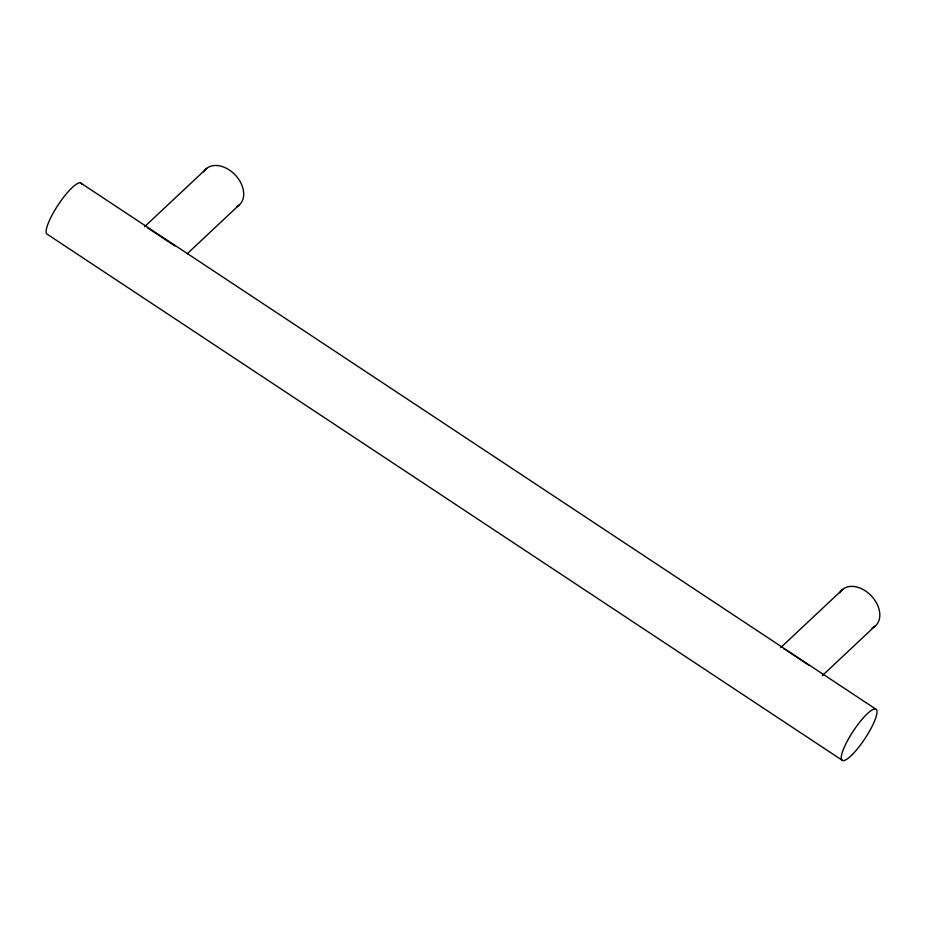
<?xml version="1.0" encoding="UTF-8"?>
<svg xmlns="http://www.w3.org/2000/svg" width="926" height="926" viewBox="0 0 926 926"><rect width="100%" height="100%" fill="white"/><g stroke="black" fill="none" stroke-linecap="round" stroke-linejoin="round"><path stroke-width="1.39" d="M144.606 226.696L206.66 168.439M187.237 253.747L238.804 205.317M780.711 647.61L842.764 589.353M822.288 675.656L874.908 626.242M147.628 227.912L174.817 245.899M783.732 648.837L784.635 649.265M785.896 649.971L808.734 665.146M80.504 182.862L875.637 709.003M842.648 760.559L47.515 234.417A30.662 6.933 -56.5 0 1 59.31 203.199A30.662 6.933 -56.5 0 1 81.731 184.286M839.801 592.779A24.516 17.27 46.8 0 1 871.76 596.332A24.516 17.27 46.8 0 1 871.991 628.036M203.697 171.866A24.516 17.27 46.8 0 1 235.1 174.829A24.516 17.27 46.8 0 1 236.929 206.614M852.371 754.482A30.662 6.933 -56.5 0 0 876.853 710.439A30.662 6.933 -56.5 0 0 848.193 739.434A30.662 6.933 -56.5 0 0 852.371 754.482"/></g></svg>
